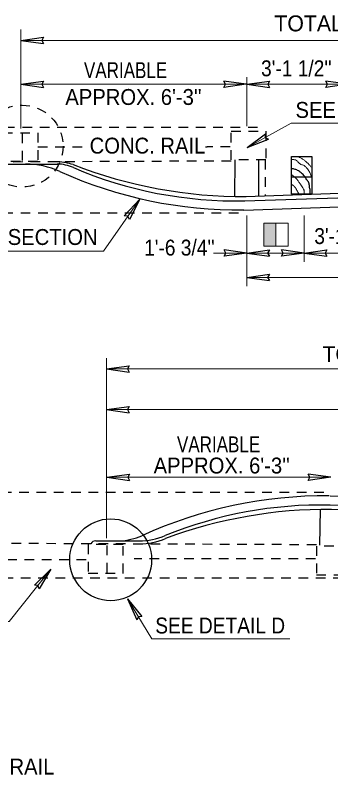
# Model space of a CAD drawing. Extents: x -68 to 845, y -11 to 259.
# Drawn here: x 738.2 to 761.8, y 137.2 to 193.9 of the extents above; entities that cross this region are included whole.
import ezdxf

# ---------------------------------------------------------------- set-up
doc = ezdxf.new("R2010")
doc.units = 0
doc.header["$LTSCALE"] = 0.48
doc.linetypes.add('LONG_DASHED', pattern=[7.5, 6, -1.5])
doc.linetypes.add('SHORT_DASHED', pattern=[2.7, 1.5, -1.2])
doc.layers.add('1', color=7, linetype='Continuous', lineweight=13)
doc.layers.add('2', color=7, linetype='Continuous', lineweight=13)

msp = doc.modelspace()

# ---------------------------------------------------------------- hatches: boundary and pattern name
at = {"layer": '1'}
msp.add_hatch(color=256, dxfattribs=at).paths.add_polyline_path([(756.7793, 178.3594), (757.6723, 178.3594), (757.6723, 176.6528), (756.7793, 176.6528)])

# ---------------------------------------------------------------- linework, layer by layer
for p, q in [((738.6347, 185.4307), (738.6347, 192.815)), ((755.4989, 185.6143), (755.4989, 189.2627)), ((755.4989, 173.6646), (755.4989, 178.9282)), ((759.7903, 175.4797), (759.7903, 178.9282)), ((756.7793, 178.3594), (756.7793, 176.6528)), ((757.6703, 178.3594), (757.6703, 176.6528)), ((753.0079, 176.1377), (755.4989, 176.1377)), ((759.7856, 176.1377), (755.4989, 176.1377)), ((767.0597, 176.1377), (759.7914, 176.1377)), ((745.0354, 154.8564), (745.0354, 168.2934)), ((745.0354, 167.4863), (825.7909, 167.4863)), ((745.0354, 164.4571), (808.1373, 164.4571)), ((745.0354, 159.4029), (761.7738, 159.4029))]:
    msp.add_line(p, q, dxfattribs=at)
at = {"layer": '1', "lineweight": 25}
for p, q in [((738.6351, 192.0096), (740.3211, 192.2412)), ((738.6351, 192.0096), (740.3211, 191.7778)), ((738.6351, 188.7307), (740.3211, 188.9623)), ((755.4613, 188.7323), (753.7753, 188.9639)), ((755.5084, 188.7307), (757.1943, 188.9623)), ((763.0794, 188.7323), (761.3934, 188.9639)), ((738.6351, 188.7307), (740.3211, 188.499)), ((755.4613, 188.7323), (753.7753, 188.5007)), ((755.5084, 188.7307), (757.1943, 188.499)), ((763.0794, 188.7323), (761.3934, 188.5007)), ((755.5248, 184.0102), (756.8862, 185.0316)), ((755.5248, 184.0102), (757.1111, 184.6265)), ((758.8359, 180.6005), (758.8359, 183.3448)), ((737.5262, 182.7802), (741.4128, 182.7802)), ((754.5971, 183.0997), (754.5937, 180.3602)), ((756.3857, 183.0997), (756.3846, 180.3882)), ((758.8359, 181.8256), (760.3551, 181.8256)), ((755.275, 179.3496), (791.6203, 180.5514)), ((747.5093, 180.1651), (746.3552, 178.9144)), ((747.5093, 180.1651), (746.7353, 178.6495)), ((755.4988, 176.1377), (753.8128, 176.3693)), ((755.499, 176.1377), (757.185, 176.3693)), ((759.7853, 176.1385), (758.0992, 176.3702)), ((759.7918, 176.1368), (761.4778, 176.3685)), ((755.4988, 176.1377), (753.8128, 175.9061)), ((755.499, 176.1377), (757.185, 175.9061)), ((759.7853, 176.1385), (758.0992, 175.9069)), ((759.7918, 176.1368), (761.4778, 175.9052)), ((755.4993, 174.3182), (757.1852, 174.5498)), ((755.4993, 174.3182), (757.1852, 174.0865)), ((745.0362, 167.4864), (746.7222, 167.7181)), ((745.0362, 167.4864), (746.7222, 167.2548)), ((745.0358, 164.4562), (746.7217, 164.6879)), ((745.0358, 164.4562), (746.7217, 164.2246)), ((745.0551, 159.4021), (746.741, 159.6337)), ((745.0551, 159.4021), (746.741, 159.1704)), ((761.7735, 159.4038), (760.0875, 159.6354)), ((761.7735, 159.4038), (760.0875, 159.1721)), ((761.7237, 158.0156), (797.9873, 156.815)), ((760.9641, 154.3402), (761.0131, 156.9865)), ((744.2309, 154.6557), (747.4737, 154.6557)), ((740.8792, 152.536), (739.6452, 151.3642)), ((740.8792, 152.536), (740.0068, 151.0747)), ((746.6008, 150.3246), (747.6753, 149.0048)), ((746.6008, 150.3246), (747.2795, 148.7639))]:
    msp.add_line(p, q, dxfattribs=at)
at = {"layer": '1', "linetype": 'SHORT_DASHED', "lineweight": 25}
for p, q in [((756.3122, 185.501), (723.4423, 185.501)), ((738.7193, 185.0599), (738.7245, 182.9315)), ((739.8955, 184.0553), (743.5646, 184.0553)), ((754.2539, 184.0553), (752.5352, 184.0553)), ((754.3274, 183.0017), (723.5129, 182.8693)), ((756.8757, 183.0997), (756.8745, 180.4054)), ((754.891, 179.1058), (723.5128, 179.1058)), ((761.2581, 158.2606), (722.2905, 158.2606)), ((760.6946, 154.3647), (722.2906, 154.5298)), ((745.0865, 152.3065), (745.0719, 154.3237)), ((743.5183, 153.2376), (731.1936, 153.2376)), ((760.6211, 153.3111), (747.0957, 153.3111)), ((762.6793, 151.8654), (722.2905, 151.8654))]:
    msp.add_line(p, q, dxfattribs=at)
at = {"layer": '1', "linetype": 'LONG_DASHED', "lineweight": 25}
msp.add_line((752.4072, 184.0553), (752.5474, 184.0553), dxfattribs=at)
at = {"layer": '1', "lineweight": 25}
for points in [[(740.3211, 192.2412), (740.1906, 192.0072), (740.3211, 191.7778)], [(740.3211, 188.9623), (740.1906, 188.7283), (740.3211, 188.499)], [(753.7753, 188.5007), (753.9058, 188.7347), (753.7753, 188.9639)], [(757.1943, 188.9623), (757.0639, 188.7283), (757.1943, 188.499)], [(761.3934, 188.5007), (761.5238, 188.7347), (761.3934, 188.9639)], [(756.8862, 185.0316), (756.8858, 184.7636), (757.1111, 184.6265)], [(758.8359, 183.3448), (760.3551, 183.3448), (760.3551, 180.6005)], [(755.4391, 180.355), (773.5865, 180.9925), (790.1746, 181.4336), (800.0001, 181.7031)], [(755.3421, 180.036), (766.9217, 180.4044), (780.8392, 180.8455), (795.3937, 181.2375)], [(746.7353, 178.6495), (746.6179, 178.8903), (746.3552, 178.9144)], [(753.8128, 175.9061), (753.9432, 176.1401), (753.8128, 176.3693)], [(757.185, 176.3693), (757.0546, 176.1352), (757.185, 175.9061)], [(758.0992, 175.9069), (758.2297, 176.1409), (758.0992, 176.3702)], [(761.4778, 176.3685), (761.3473, 176.1344), (761.4778, 175.9052)], [(757.1852, 174.5498), (757.0548, 174.3157), (757.1852, 174.0865)], [(746.7222, 167.7181), (746.5917, 167.4841), (746.7222, 167.2548)], [(746.7217, 164.6879), (746.5912, 164.4538), (746.7217, 164.2246)], [(746.741, 159.6337), (746.6106, 159.3997), (746.741, 159.1704)], [(760.0875, 159.1721), (760.2179, 159.4062), (760.0875, 159.6354)], [(761.6992, 157.354), (773.2888, 156.962), (787.2062, 156.5209), (801.7608, 156.1288)], [(761.7727, 157.0355), (779.9535, 156.3739), (796.5417, 155.9329), (806.3673, 155.6633)], [(740.0068, 151.0747), (739.9056, 151.3228), (739.6452, 151.3642)], [(747.6753, 149.0048), (747.4074, 148.9946), (747.2795, 148.7639)]]:
    msp.add_lwpolyline(points, dxfattribs=at)
at = {"layer": '1'}
for points in [[(770.5356, 185.8384), (758.8138, 185.8384), (755.5242, 184.0108)], [(726.3078, 176.2887), (744.8085, 176.2887), (747.5102, 180.1649)], [(728.6385, 148.6349), (737.7594, 148.6349), (740.88, 152.5358)], [(758.7059, 147.3347), (748.4217, 147.3347), (746.6012, 150.3253)]]:
    msp.add_lwpolyline(points, dxfattribs=at)
at = {"layer": '1', "linetype": 'SHORT_DASHED', "lineweight": 25}
for points in [[(737.2982, 185.1089), (739.8955, 185.1089), (739.8955, 182.9772), (737.2982, 182.9772)], [(754.3274, 185.2314), (756.9248, 185.2314), (756.9248, 183.0997), (754.3274, 183.0997)], [(743.6653, 152.2575), (746.2626, 152.2575), (746.2626, 154.3893), (743.6653, 154.3893)], [(760.6946, 152.135), (763.2918, 152.135), (763.2918, 154.2667), (760.6946, 154.2667)]]:
    msp.add_lwpolyline(points, close=True, dxfattribs=at)
at = {"layer": '1', "lineweight": 25}
msp.add_lwpolyline([(758.8359, 183.3448), (760.3551, 183.3448), (760.3551, 180.527), (758.8359, 180.527)], close=True, dxfattribs=at)
at = {"layer": '1'}
for points in [[(756.7774, 176.6528), (757.6703, 176.6528), (757.6703, 178.3594), (756.7774, 178.3594)], [(756.7793, 178.3594), (757.6723, 178.3594), (757.6723, 176.6528), (756.7793, 176.6528)], [(757.6703, 176.6528), (758.5933, 176.6528), (758.5933, 178.3594), (757.6703, 178.3594)]]:
    msp.add_lwpolyline(points, close=True, dxfattribs=at)
at = {"layer": '1', "linetype": 'SHORT_DASHED', "lineweight": 25}
msp.add_circle((738.7271, 184.1191), 3.0553, dxfattribs=at)
at = {"layer": '1', "lineweight": 25}
msp.add_circle((745.3379, 153.2473), 3.0553, dxfattribs=at)
for centre, radius, start, end in [((755.2175, 215.3188), 34.9642, 248.72835, 270.38842), ((754.9494, 212.0987), 32.7496, 245.82831, 270.58365), ((754.6829, 210.8484), 30.8189, 246.82213, 271.25244), ((761.3165, 125.2677), 32.7496, 89.41635, 114.63107), ((761.0507, 126.5144), 30.8189, 88.74756, 112.20211), ((761.5846, 122.0476), 34.9642, 89.61158, 110.34358), ((745.738, 159.6272), 4.9785, 273.04146, 292.8841), ((747.4707, 159.635), 4.9785, 269.85947, 292.8841), ((747.4827, 159.4133), 4.9785, 269.9144, 293.04262), ((744.233, 154.2285), 0.4308, 91.36047, 149.35678)]:
    msp.add_arc(centre, radius, start, end, dxfattribs=at)
at = {"layer": '1'}
for points in [[(760.3306, 181.7766), (760.2326, 182.0951), (760.0856, 182.3401), (759.963, 182.4872), (759.7915, 182.6587), (759.5465, 182.7567), (759.3505, 182.9038), (759.2035, 183.0507), (758.9339, 183.1242), (758.8604, 183.1242)], [(760.3306, 182.5362), (760.1836, 182.7077), (760.0121, 182.8792), (759.8406, 183.0262), (759.669, 183.1488), (759.4485, 183.2712), (759.3014, 183.3448)], [(759.7915, 180.5514), (759.7915, 180.7229), (759.6445, 181.0905), (759.5465, 181.2375), (759.3995, 181.4336), (759.2525, 181.6296), (759.0809, 181.8011), (758.8359, 181.9971)], [(759.7915, 180.6005), (759.7915, 180.7229), (759.6445, 181.0905), (759.5465, 181.2375), (759.3995, 181.4336), (759.2525, 181.6296), (759.0809, 181.8011), (758.8359, 181.9971)], [(760.2326, 180.5514), (760.2326, 180.7964), (760.1836, 181.0905), (760.1346, 181.3845), (759.9876, 181.605), (759.7671, 181.9236), (759.4975, 182.1687), (759.2279, 182.3401), (758.9829, 182.4137), (758.8604, 182.4381)], [(759.375, 180.5514), (759.277, 180.7475), (759.13, 181.017), (758.9585, 181.1886), (758.8604, 181.2621)], [(759.3505, 180.6005), (759.277, 180.7475), (759.13, 181.017), (758.9585, 181.1886), (758.8604, 181.2621)]]:
    msp.add_spline(points, degree=3, dxfattribs=at)
at = {"layer": '1', "lineweight": 25}
msp.add_spline([(760.2326, 180.6005), (760.2326, 180.7964), (760.1836, 181.0905), (760.1346, 181.3845), (759.9876, 181.605), (759.7671, 181.9236), (759.4975, 182.1687), (759.2279, 182.3401), (758.9829, 182.4137), (758.8604, 182.4381)], degree=3, dxfattribs=at)
at = {"layer": '2'}
for p, q in [((822.2006, 192.0103), (738.6347, 192.0103)), ((738.6347, 188.7315), (755.4617, 188.7315)), ((755.508, 188.7315), (763.0797, 188.7315)), ((786.1915, 174.319), (755.4989, 174.319))]:
    msp.add_line(p, q, dxfattribs=at)
at = {"layer": '2', "lineweight": 25}
for centre, radius, start, end in [((738.9841, 176.673), 6.1064, 65.25245, 89.96672), ((741.2865, 179.6479), 3.1353, 65.99094, 88.83132), ((741.3333, 179.297), 3.6431, 70.76506, 89.04656)]:
    msp.add_arc(centre, radius, start, end, dxfattribs=at)

# ---------------------------------------------------------------- texts
at = {"layer": '1'}
for p in [(757.5586, 192.6824), (761.1474, 167.9953)]:
    msp.add_text("TOTAL LENGTH OF ANCHOR UNIT EQUALS 37'-6''", height=1.188, dxfattribs=at).set_placement(p)
for s, width, p in [("3'-1 1/2''", 0.9, (756.5676, 189.3286)), ('VARIABLE', 0.8, (743.3434, 189.1927)), ("APPROX. 6'-3''", 0.95, (741.9531, 187.1893)), ("SEE DETAIL ''C''", 0.95, (759.1389, 186.2231)), ('CONC. RAIL', 0.95, (743.7674, 183.5593)), ("3'-1 1/2''", 0.9, (760.5411, 176.8101)), ('SHOP CURVED SECTION', 0.95, (726.163, 176.7406)), ("1'-6 3/4''", 0.9, (747.8367, 175.9479)), ('VARIABLE', 0.8, (750.2891, 161.2658)), ("APPROX. 6'-3''", 0.95, (748.5449, 159.686)), ('SEE DETAIL D', 0.9, (748.6686, 147.7451)), ('EXISTING BRIDGE RAIL', 0.95, (724.1138, 137.2161))]:
    msp.add_text(s, height=1.188, dxfattribs=dict(at, width=width)).set_placement(p)

doc.saveas('drawing.dxf')
